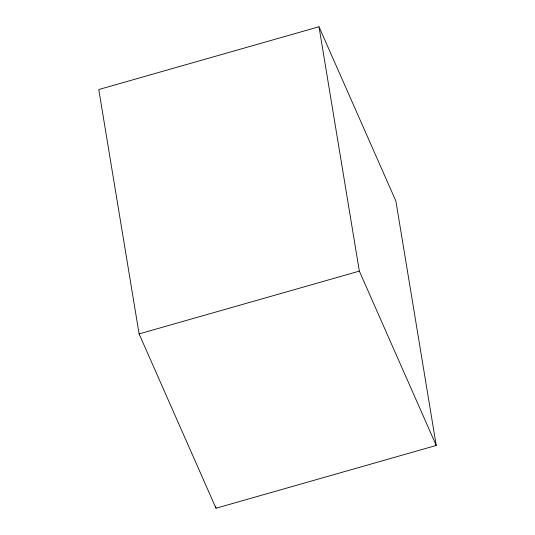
<?xml version="1.0" encoding="UTF-8"?>
<svg xmlns="http://www.w3.org/2000/svg" width="535" height="535" viewBox="0 0 535 535"><rect width="100%" height="100%" fill="white"/><g stroke="black" fill="none" stroke-linecap="round" stroke-linejoin="round"><path stroke-width="0.8" d="M319 26.75L98.768 89.546L139.107 333.914L216 508.25L436.232 445.454L395.893 201.086L319 26.75L359.339 271.118L436.232 445.454M139.107 333.914L359.339 271.118M215.725 506.605L216 508.25"/></g></svg>
